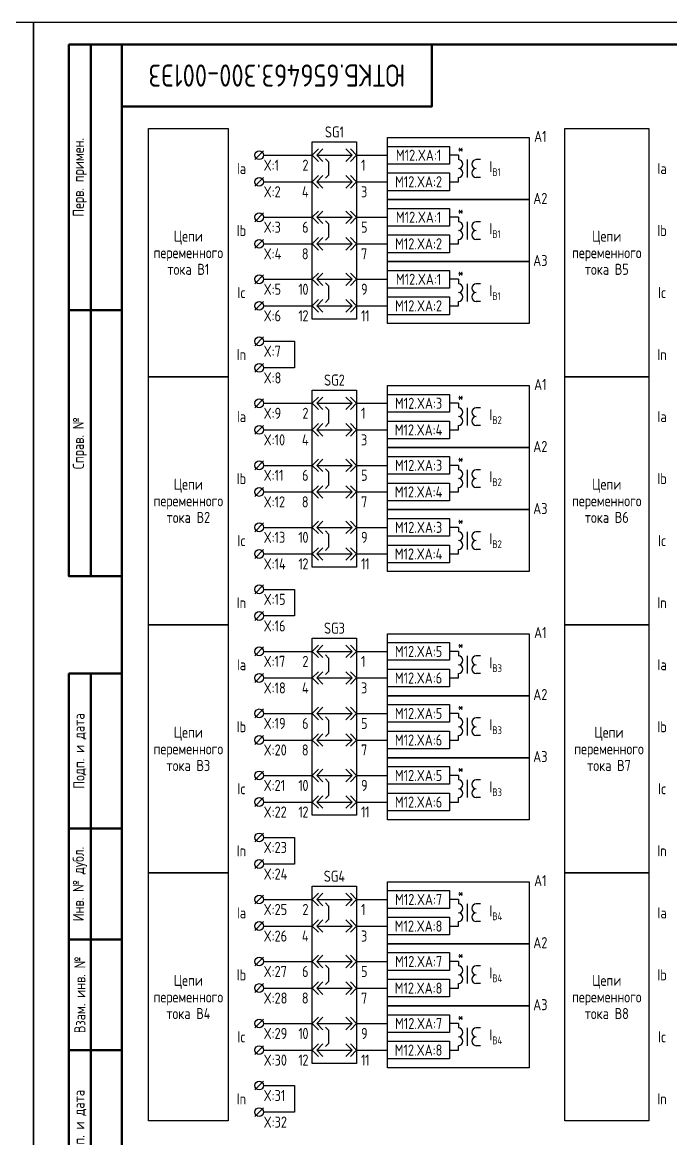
# Model space of a CAD drawing. Header units: millimetres. Extents: x -1245 to 5086, y -99 to 618.
# Drawn here: x -2.5 to 143.9, y 45 to 297 of the extents above; entities that cross this region are included whole.
import ezdxf

# ---------------------------------------------------------------- set-up
doc = ezdxf.new("R2010")
doc.units = ezdxf.units.MM
doc.styles.add('Gost_type_A', font='GOST_A.TTF')

# ---------------------------------------------------------------- blocks, each defined once
blk = doc.blocks.new('Штамп угловой верхний')
at = {"lineweight": 50}
blk.add_lwpolyline([(0, 0), (70, 0), (70, -14), (0, -14)], close=True, dxfattribs=at)
blk = doc.blocks.new('Формат_А3')
blk.add_lwpolyline([(-420, 297), (0, 297), (0, 0), (-420, 0)], close=True)
at = {"lineweight": 50}
blk.add_lwpolyline([(-400, 292), (-5, 292), (-5, 5), (-400, 5)], close=True, dxfattribs=at)
blk = doc.blocks.new('Штамп левый верхний')
at = {"lineweight": 50}
for points in [[(-12, 0), (-7, 0), (-7, -60), (-12, -60)], [(-7, 0), (0, 0), (0, -60), (-7, -60)], [(-12, -60), (-7, -60), (-7, -120), (-12, -120)], [(-7, -60), (0, -60), (0, -120), (-7, -120)]]:
    blk.add_lwpolyline(points, close=True, dxfattribs=at)
at = {"char_height": 2.5, "width": 60, "attachment_point": 5, "rotation": 90, "style": 'Gost_type_A'}
for s, insert in [('Перв. примен.', (-9.5, -30)), ('Справ. №', (-9.5, -90))]:
    blk.add_mtext(s, dxfattribs=dict(at, insert=insert))
blk = doc.blocks.new('Штамп левый нижний')
at = {"lineweight": 50}
for points in [[(-12, 145), (-7, 145), (-7, 110), (-12, 110)], [(-7, 145), (0, 145), (0, 110), (-7, 110)], [(-12, 110), (-7, 110), (-7, 85), (-12, 85)], [(-7, 110), (0, 110), (0, 85), (-7, 85)], [(-12, 85), (-7, 85), (-7, 60), (-12, 60)], [(-7, 85), (0, 85), (0, 60), (-7, 60)], [(-12, 60), (-7, 60), (-7, 25), (-12, 25)], [(-7, 60), (0, 60), (0, 25), (-7, 25)], [(-12, 25), (-7, 25), (-7, 0), (-12, 0)], [(-7, 25), (0, 25), (0, 0), (-7, 0)]]:
    blk.add_lwpolyline(points, close=True, dxfattribs=at)
at = {"char_height": 2.5, "attachment_point": 5, "rotation": 90, "style": 'Gost_type_A'}
for s, insert, width in [('Подп. и дата', (-9.5, 127.5), 35), ('Инв. № дубл.', (-9.5, 97.5), 25), ('Взам. инв. №', (-9.5, 72.5), 25), ('Подп. и дата', (-9.5, 42.5), 35), ('Инв. N подл.', (-9.5, 12.5), 25)]:
    blk.add_mtext(s, dxfattribs=dict(at, insert=insert, width=width))
blk = doc.blocks.new('БИ_разъем')
for p, q in [((0, 0), (1.41, 1.41)), ((0, 0), (1.41, 1.41)), ((0, 0), (1.41, -1.41)), ((0, 0), (1.41, -1.41)), ((1, 0), (2.41, 1.41)), ((1, 0), (2.41, -1.41)), ((1, 0), (9, 0)), ((9, 0), (7.59, 1.41)), ((9, 0), (7.59, -1.41)), ((10, 0), (8.59, 1.41)), ((10, 0), (8.59, 1.41)), ((10, 0), (8.59, -1.41)), ((10, 0), (8.59, -1.41))]:
    blk.add_line(p, q)
blk = doc.blocks.new('БИ_перемычка')
for p, q in [((2.97, -0.79), (3.67, -1.5)), ((3.67, -1.5), (3.67, -4.5)), ((2.97, -5.21), (3.67, -4.5))]:
    blk.add_line(p, q)
blk = doc.blocks.new('Формат_А4')
blk.add_lwpolyline([(0, 297), (0, 0), (-210, 0), (-210, 297)], close=True)

msp = doc.modelspace()

# ---------------------------------------------------------------- linework, layer by layer
for p, q in [((52, 268), (50, 266)), ((52, 267), (63, 267)), ((73, 267), (80, 267)), ((96, 267), (94, 267)), ((52, 262), (50, 260)), ((52.01, 261), (62.83, 261)), ((73.17, 261), (80, 261)), ((94, 261), (96, 261)), ((52, 254), (50, 252)), ((52.01, 253), (62.83, 253)), ((73.17, 253), (80, 253)), ((96, 253), (94, 253)), ((52, 248), (50, 246)), ((52.01, 247), (62.83, 247)), ((73.17, 247), (80, 247)), ((94, 247), (96, 247)), ((52, 240), (50, 238)), ((52.01, 239), (62.83, 239)), ((73.17, 239), (80, 239)), ((96, 239), (94, 239)), ((52, 234), (50, 232)), ((52.01, 233), (62.83, 233)), ((73.17, 233), (80, 233)), ((94, 233), (96, 233)), ((52, 226), (50, 224)), ((52.01, 225), (59, 225)), ((59, 225), (59, 219)), ((52, 220), (50, 218)), ((59, 219), (52.01, 219)), ((52, 212), (50, 210)), ((52, 211), (63, 211)), ((73, 211), (80, 211)), ((96, 211), (94, 211)), ((52, 206), (50, 204)), ((52.01, 205), (62.83, 205)), ((73.17, 205), (80, 205)), ((94, 205), (96, 205)), ((52, 198), (50, 196)), ((52.01, 197), (62.83, 197)), ((73.17, 197), (80, 197)), ((96, 197), (94, 197)), ((52, 192), (50, 190)), ((52.01, 191), (62.83, 191)), ((73.17, 191), (80, 191)), ((94, 191), (96, 191)), ((52, 184), (50, 182)), ((52.01, 183), (62.83, 183)), ((73.17, 183), (80, 183)), ((96, 183), (94, 183)), ((52, 178), (50, 176)), ((52.01, 177), (62.83, 177)), ((73.17, 177), (80, 177)), ((94, 177), (96, 177)), ((52, 170), (50, 168)), ((52.01, 169), (59, 169)), ((59, 169), (59, 163)), ((52, 164), (50, 162)), ((59, 163), (52.01, 163)), ((52, 156), (50, 154)), ((52, 155), (63, 155)), ((73, 155), (80, 155)), ((96, 155), (94, 155)), ((52, 150), (50, 148)), ((52.01, 149), (62.83, 149)), ((73.17, 149), (80, 149)), ((94, 149), (96, 149)), ((52, 142), (50, 140)), ((52.01, 141), (62.83, 141)), ((73.17, 141), (80, 141)), ((96, 141), (94, 141)), ((52, 136), (50, 134)), ((52.01, 135), (62.83, 135)), ((73.17, 135), (80, 135)), ((94, 135), (96, 135)), ((52, 128), (50, 126)), ((52.01, 127), (62.83, 127)), ((73.17, 127), (80, 127)), ((96, 127), (94, 127)), ((52, 122), (50, 120)), ((52.01, 121), (62.83, 121)), ((73.17, 121), (80, 121)), ((94, 121), (96, 121)), ((52, 114), (50, 112)), ((52.01, 113), (59, 113)), ((59, 113), (59, 107)), ((52, 108), (50, 106)), ((59, 107), (52.01, 107)), ((52, 100), (50, 98)), ((52, 99), (63, 99)), ((73, 99), (80, 99)), ((96, 99), (94, 99)), ((52, 94), (50, 92)), ((52.01, 93), (62.83, 93)), ((73.17, 93), (80, 93)), ((94, 93), (96, 93)), ((52, 86), (50, 84)), ((52.01, 85), (62.83, 85)), ((73.17, 85), (80, 85)), ((96, 85), (94, 85)), ((52, 80), (50, 78)), ((52.01, 79), (62.83, 79)), ((73.17, 79), (80, 79)), ((94, 79), (96, 79)), ((52, 72), (50, 70)), ((52.01, 71), (62.83, 71)), ((73.17, 71), (80, 71)), ((96, 71), (94, 71)), ((52, 66), (50, 64)), ((52.01, 65), (62.83, 65)), ((73.17, 65), (80, 65)), ((94, 65), (96, 65)), ((52, 58), (50, 56)), ((52.01, 57), (59, 57)), ((59, 57), (59, 51)), ((52, 52), (50, 50)), ((59, 51), (52.01, 51))]:
    msp.add_line(p, q)
at = {"ltscale": 4}
for p, q in [((96, 267), (96, 266)), ((96, 266.5), (96, 266)), ((98, 266), (98, 262)), ((98, 266), (98, 262)), ((101, 266), (100, 266)), ((101, 266), (100, 266)), ((96, 261), (96, 262)), ((101, 262), (100, 262)), ((101, 262), (100, 262)), ((96, 253), (96, 252)), ((96, 252.5), (96, 252)), ((98, 252), (98, 248)), ((98, 252), (98, 248)), ((101, 252), (100, 252)), ((101, 252), (100, 252)), ((96, 247), (96, 248)), ((101, 248), (100, 248)), ((101, 248), (100, 248)), ((96, 239), (96, 238)), ((96, 238.5), (96, 238)), ((98, 238), (98, 234)), ((98, 238), (98, 234)), ((101, 238), (100, 238)), ((101, 238), (100, 238)), ((96, 233), (96, 234)), ((101, 234), (100, 234)), ((101, 234), (100, 234)), ((96, 211), (96, 210)), ((96, 210.5), (96, 210)), ((98, 210), (98, 206)), ((98, 210), (98, 206)), ((101, 210), (100, 210)), ((101, 210), (100, 210)), ((96, 205), (96, 206)), ((101, 206), (100, 206)), ((101, 206), (100, 206)), ((96, 197), (96, 196)), ((96, 196.5), (96, 196)), ((98, 196), (98, 192)), ((98, 196), (98, 192)), ((101, 196), (100, 196)), ((101, 196), (100, 196)), ((96, 191), (96, 192)), ((101, 192), (100, 192)), ((101, 192), (100, 192)), ((96, 183), (96, 182)), ((96, 182.5), (96, 182)), ((98, 182), (98, 178)), ((98, 182), (98, 178)), ((101, 182), (100, 182)), ((101, 182), (100, 182)), ((96, 177), (96, 178)), ((101, 178), (100, 178)), ((101, 178), (100, 178)), ((96, 155), (96, 154)), ((96, 154.5), (96, 154)), ((98, 154), (98, 150)), ((98, 154), (98, 150)), ((101, 154), (100, 154)), ((101, 154), (100, 154)), ((96, 149), (96, 150)), ((101, 150), (100, 150)), ((101, 150), (100, 150)), ((96, 141), (96, 140)), ((96, 140.5), (96, 140)), ((98, 140), (98, 136)), ((98, 140), (98, 136)), ((101, 140), (100, 140)), ((101, 140), (100, 140)), ((96, 135), (96, 136)), ((101, 136), (100, 136)), ((101, 136), (100, 136)), ((96, 127), (96, 126)), ((96, 126.5), (96, 126)), ((98, 126), (98, 122)), ((98, 126), (98, 122)), ((101, 126), (100, 126)), ((101, 126), (100, 126)), ((96, 121), (96, 122)), ((101, 122), (100, 122)), ((101, 122), (100, 122)), ((96, 99), (96, 98)), ((96, 98.5), (96, 98)), ((98, 98), (98, 94)), ((98, 98), (98, 94)), ((101, 98), (100, 98)), ((101, 98), (100, 98)), ((96, 93), (96, 94)), ((101, 94), (100, 94)), ((101, 94), (100, 94)), ((96, 85), (96, 84)), ((96, 84.5), (96, 84)), ((98, 84), (98, 80)), ((98, 84), (98, 80)), ((101, 84), (100, 84)), ((101, 84), (100, 84)), ((96, 79), (96, 80)), ((101, 80), (100, 80)), ((101, 80), (100, 80)), ((96, 71), (96, 70)), ((96, 70.5), (96, 70)), ((98, 70), (98, 66)), ((98, 70), (98, 66)), ((101, 70), (100, 70)), ((101, 70), (100, 70)), ((96, 65), (96, 66)), ((101, 66), (100, 66)), ((101, 66), (100, 66))]:
    msp.add_line(p, q, dxfattribs=at)
for points in [[(44, 217), (26, 217), (26, 273), (44, 273)], [(139, 217), (120, 217), (120, 273), (139, 273)], [(63, 270), (73, 270), (73, 230), (63, 230)], [(80, 271), (112, 271), (112, 257), (80, 257)], [(80, 269), (94, 269), (94, 265), (80, 265)], [(80, 263), (94, 263), (94, 259), (80, 259)], [(80, 257), (112, 257), (112, 243), (80, 243)], [(80, 255), (94, 255), (94, 251), (80, 251)], [(80, 249), (94, 249), (94, 245), (80, 245)], [(80, 243), (112, 243), (112, 229), (80, 229)], [(80, 241), (94, 241), (94, 237), (80, 237)], [(80, 235), (94, 235), (94, 231), (80, 231)], [(44, 161), (26, 161), (26, 217), (44, 217)], [(139, 161), (120, 161), (120, 217), (139, 217)], [(80, 215), (112, 215), (112, 201), (80, 201)], [(63, 214), (73, 214), (73, 174), (63, 174)], [(80, 213), (94, 213), (94, 209), (80, 209)], [(80, 207), (94, 207), (94, 203), (80, 203)], [(80, 201), (112, 201), (112, 187), (80, 187)], [(80, 199), (94, 199), (94, 195), (80, 195)], [(80, 193), (94, 193), (94, 189), (80, 189)], [(80, 187), (112, 187), (112, 173), (80, 173)], [(80, 185), (94, 185), (94, 181), (80, 181)], [(80, 179), (94, 179), (94, 175), (80, 175)], [(44, 105), (26, 105), (26, 161), (44, 161)], [(80, 159), (112, 159), (112, 145), (80, 145)], [(139, 105), (120, 105), (120, 161), (139, 161)], [(63, 158), (73, 158), (73, 118), (63, 118)], [(80, 157), (94, 157), (94, 153), (80, 153)], [(80, 151), (94, 151), (94, 147), (80, 147)], [(80, 145), (112, 145), (112, 131), (80, 131)], [(80, 143), (94, 143), (94, 139), (80, 139)], [(80, 137), (94, 137), (94, 133), (80, 133)], [(80, 131), (112, 131), (112, 117), (80, 117)], [(80, 129), (94, 129), (94, 125), (80, 125)], [(80, 123), (94, 123), (94, 119), (80, 119)], [(44, 49), (26, 49), (26, 105), (44, 105)], [(139, 49), (120, 49), (120, 105), (139, 105)], [(63, 102), (73, 102), (73, 62), (63, 62)], [(80, 103), (112, 103), (112, 89), (80, 89)], [(80, 101), (94, 101), (94, 97), (80, 97)], [(80, 95), (94, 95), (94, 91), (80, 91)], [(80, 89), (112, 89), (112, 75), (80, 75)], [(80, 87), (94, 87), (94, 83), (80, 83)], [(80, 81), (94, 81), (94, 77), (80, 77)], [(80, 75), (112, 75), (112, 61), (80, 61)], [(80, 73), (94, 73), (94, 69), (80, 69)], [(80, 67), (94, 67), (94, 63), (80, 63)]]:
    msp.add_lwpolyline(points, close=True)
for centre in [(51, 267), (51, 261), (51, 253), (51, 247), (51, 239), (51, 233), (51, 225), (51, 219), (51, 211), (51, 205), (51, 197), (51, 191), (51, 183), (51, 177), (51, 169), (51, 163), (51, 155), (51, 149), (51, 141), (51, 135), (51, 127), (51, 121), (51, 113), (51, 107), (51, 99), (51, 93), (51, 85), (51, 79), (51, 71), (51, 65), (51, 57), (51, 51)]:
    msp.add_circle(centre, 1)
for centre, start, end in [((96, 265), 270, 90), ((96, 265), 270, 90), ((100, 265), 90, 270), ((100, 265), 90, 270), ((96, 263), 270, 90), ((96, 263), 270, 90), ((100, 263), 90, 270), ((100, 263), 90, 270), ((96, 251), 270, 90), ((96, 251), 270, 90), ((100, 251), 90, 270), ((100, 251), 90, 270), ((96, 249), 270, 90), ((96, 249), 270, 90), ((100, 249), 90, 270), ((100, 249), 90, 270), ((96, 237), 270, 90), ((96, 237), 270, 90), ((100, 237), 90, 270), ((100, 237), 90, 270), ((96, 235), 270, 90), ((96, 235), 270, 90), ((100, 235), 90, 270), ((100, 235), 90, 270), ((96, 209), 270, 90), ((96, 209), 270, 90), ((100, 209), 90, 270), ((100, 209), 90, 270), ((96, 207), 270, 90), ((96, 207), 270, 90), ((100, 207), 90, 270), ((100, 207), 90, 270), ((96, 195), 270, 90), ((96, 195), 270, 90), ((100, 195), 90, 270), ((100, 195), 90, 270), ((96, 193), 270, 90), ((96, 193), 270, 90), ((100, 193), 90, 270), ((100, 193), 90, 270), ((96, 181), 270, 90), ((96, 181), 270, 90), ((100, 181), 90, 270), ((100, 181), 90, 270), ((96, 179), 270, 90), ((96, 179), 270, 90), ((100, 179), 90, 270), ((100, 179), 90, 270), ((96, 153), 270, 90), ((96, 153), 270, 90), ((100, 153), 90, 270), ((100, 153), 90, 270), ((96, 151), 270, 90), ((96, 151), 270, 90), ((100, 151), 90, 270), ((100, 151), 90, 270), ((96, 139), 270, 90), ((96, 139), 270, 90), ((100, 139), 90, 270), ((100, 139), 90, 270), ((96, 137), 270, 90), ((96, 137), 270, 90), ((100, 137), 90, 270), ((100, 137), 90, 270), ((96, 125), 270, 90), ((96, 125), 270, 90), ((100, 125), 90, 270), ((100, 125), 90, 270), ((96, 123), 270, 90), ((96, 123), 270, 90), ((100, 123), 90, 270), ((100, 123), 90, 270), ((96, 97), 270, 90), ((96, 97), 270, 90), ((96, 95), 270, 90), ((96, 95), 270, 90), ((100, 97), 90, 270), ((100, 97), 90, 270), ((100, 95), 90, 270), ((100, 95), 90, 270), ((96, 83), 270, 90), ((96, 83), 270, 90), ((100, 83), 90, 270), ((100, 83), 90, 270), ((96, 81), 270, 90), ((96, 81), 270, 90), ((100, 81), 90, 270), ((100, 81), 90, 270), ((96, 69), 270, 90), ((96, 69), 270, 90), ((100, 69), 90, 270), ((100, 69), 90, 270), ((96, 67), 270, 90), ((96, 67), 270, 90), ((100, 67), 90, 270), ((100, 67), 90, 270)]:
    msp.add_arc(centre, 1, start, end, dxfattribs=at)

# ---------------------------------------------------------------- block references
for name, p in [('Формат_А4', (0, 0)), ('Формат_А3', (420, 0)), ('Штамп левый верхний', (20, 292)), ('Штамп угловой верхний', (20, 292)), ('БИ_разъем', (63, 267)), ('БИ_перемычка', (63, 267)), ('БИ_разъем', (63, 261)), ('БИ_разъем', (63, 253)), ('БИ_перемычка', (63, 253)), ('БИ_разъем', (63, 247)), ('БИ_разъем', (63, 239)), ('БИ_перемычка', (63, 239)), ('БИ_разъем', (63, 233)), ('БИ_разъем', (63, 211)), ('БИ_перемычка', (63, 211)), ('БИ_разъем', (63, 205)), ('БИ_разъем', (63, 197)), ('БИ_перемычка', (63, 197)), ('БИ_разъем', (63, 191)), ('БИ_разъем', (63, 183)), ('БИ_перемычка', (63, 183)), ('БИ_разъем', (63, 177)), ('БИ_разъем', (63, 155)), ('БИ_перемычка', (63, 155)), ('Штамп левый нижний', (20, 5)), ('БИ_разъем', (63, 149)), ('БИ_разъем', (63, 141)), ('БИ_перемычка', (63, 141)), ('БИ_разъем', (63, 135)), ('БИ_разъем', (63, 127)), ('БИ_перемычка', (63, 127)), ('БИ_разъем', (63, 121)), ('БИ_разъем', (63, 99)), ('БИ_перемычка', (63, 99)), ('БИ_разъем', (63, 93)), ('БИ_разъем', (63, 85)), ('БИ_перемычка', (63, 85)), ('БИ_разъем', (63, 79)), ('БИ_разъем', (63, 71)), ('БИ_перемычка', (63, 71)), ('БИ_разъем', (63, 65))]:
    msp.add_blockref(name, p)

# ---------------------------------------------------------------- texts
at = {"insert": (55, 285), "char_height": 5, "width": 70, "attachment_point": 5, "rotation": 180, "style": 'Gost_type_A'}
msp.add_mtext('ЮТКБ.656463.300-001Э3', dxfattribs=at)
at = {"char_height": 2.5, "line_spacing_factor": 0.9, "style": 'Gost_type_A'}
for s, insert, width, attachment_point in [('SG1', (68, 271), 10, 8), ('A1', (114.5, 270), 35, 8), ('Ia', (47, 264), 6, 5), ('X:1', (52, 266), 10, 1), ('{\\T0.9;2}', (62, 266), 5, 3), ('{\\T0.9;1}', (74, 266), 5, 1), ('Ia', (142, 264), 6, 5), ('X:2', (52, 260), 10, 1), ('{\\T0.9;4}', (62, 260), 5, 3), ('{\\T0.9;3}', (74, 260), 5, 1), ('A2', (114.5, 256), 35, 8), ('X:3', (52, 252), 10, 1), ('{\\T0.9;6}', (62, 252), 5, 3), ('{\\T0.9;5}', (74, 252), 5, 1), ('Цепи переменного тока В1', (35, 245), 18, 5), ('Ib', (47, 250), 6, 5), ('Цепи переменного тока В5', (129.5, 245), 19, 5), ('Ib', (142, 250), 6, 5), ('X:4', (52, 246), 10, 1), ('{\\T0.9;8}', (62, 246), 5, 3), ('{\\T0.9;7}', (74, 246), 5, 1), ('A3', (114.5, 242), 35, 8), ('Ic', (47, 236), 6, 5), ('X:5', (52, 238), 10, 1), ('{\\T0.9;10}', (62, 238), 5, 3), ('{\\T0.9;9}', (74, 238), 5, 1), ('Ic', (142, 236), 6, 5), ('X:6', (52, 232), 10, 1), ('{\\T0.9;12}', (62, 232), 5, 3), ('{\\T0.9;11}', (74, 232), 5, 1), ('In', (47, 222), 6, 5), ('X:7', (52, 224), 10, 1), ('In', (142, 222), 6, 5), ('X:8', (52, 218), 10, 1), ('SG2', (68, 215), 10, 8), ('A1', (114.5, 214), 35, 8), ('Ia', (47, 208), 6, 5), ('X:9', (52, 210), 10, 1), ('{\\T0.9;2}', (62, 210), 5, 3), ('{\\T0.9;1}', (74, 210), 5, 1), ('Ia', (142, 208), 6, 5), ('X:10', (52, 204), 10, 1), ('{\\T0.9;4}', (62, 204), 5, 3), ('{\\T0.9;3}', (74, 204), 5, 1), ('A2', (114.5, 200), 35, 8), ('Ib', (47, 194), 6, 5), ('X:11', (52, 196), 10, 1), ('{\\T0.9;6}', (62, 196), 5, 3), ('{\\T0.9;5}', (74, 196), 5, 1), ('Ib', (142, 194), 6, 5), ('Цепи переменного тока В2', (35, 189), 18, 5), ('Цепи переменного тока В6', (129.5, 189), 19, 5), ('X:12', (52, 190), 10, 1), ('{\\T0.9;8}', (62, 190), 5, 3), ('{\\T0.9;7}', (74, 190), 5, 1), ('A3', (114.5, 186), 35, 8), ('X:13', (52, 182), 10, 1), ('{\\T0.9;10}', (62, 182), 5, 3), ('{\\T0.9;9}', (74, 182), 5, 1), ('Ic', (47, 180), 6, 5), ('Ic', (142, 180), 6, 5), ('X:14', (52, 176), 10, 1), ('{\\T0.9;12}', (62, 176), 5, 3), ('{\\T0.9;11}', (74, 176), 5, 1), ('In', (47, 166), 6, 5), ('X:15', (52, 168), 10, 1), ('In', (142, 166), 6, 5), ('X:16', (52, 162), 10, 1), ('SG3', (68, 159), 10, 8), ('A1', (114.5, 158), 35, 8), ('X:17', (52, 154), 10, 1), ('{\\T0.9;2}', (62, 154), 5, 3), ('{\\T0.9;1}', (74, 154), 5, 1), ('Ia', (47, 152), 6, 5), ('Ia', (142, 152), 6, 5), ('X:18', (52, 148), 10, 1), ('{\\T0.9;4}', (62, 148), 5, 3), ('{\\T0.9;3}', (74, 148), 5, 1), ('A2', (114.5, 144), 35, 8), ('Ib', (47, 138), 6, 5), ('X:19', (52, 140), 10, 1), ('{\\T0.9;6}', (62, 140), 5, 3), ('{\\T0.9;5}', (74, 140), 5, 1), ('Ib', (142, 138), 6, 5), ('Цепи переменного тока В3', (35, 133), 18, 5), ('Цепи переменного тока В7', (130, 133), 18, 5), ('X:20', (52, 134), 10, 1), ('{\\T0.9;8}', (62, 134), 5, 3), ('{\\T0.9;7}', (74, 134), 5, 1), ('A3', (114.5, 130), 35, 8), ('X:21', (52, 126), 10, 1), ('{\\T0.9;10}', (62, 126), 5, 3), ('{\\T0.9;9}', (74, 126), 5, 1), ('Ic', (47, 124), 6, 5), ('Ic', (142, 124), 6, 5), ('X:22', (52, 120), 10, 1), ('{\\T0.9;12}', (62, 120), 5, 3), ('{\\T0.9;11}', (74, 120), 5, 1), ('In', (47, 110), 6, 5), ('X:23', (52, 112), 10, 1), ('In', (142, 110), 6, 5), ('X:24', (52, 106), 10, 1), ('SG4', (68, 103), 10, 8), ('A1', (114.5, 102), 35, 8), ('Ia', (47, 96), 6, 5), ('X:25', (52, 98), 10, 1), ('{\\T0.9;2}', (62, 98), 5, 3), ('{\\T0.9;1}', (74, 98), 5, 1), ('Ia', (142, 96), 6, 5), ('X:26', (52, 92), 10, 1), ('{\\T0.9;4}', (62, 92), 5, 3), ('{\\T0.9;3}', (74, 92), 5, 1), ('A2', (114.5, 88), 35, 8), ('Ib', (47, 82), 6, 5), ('X:27', (52, 84), 10, 1), ('{\\T0.9;6}', (62, 84), 5, 3), ('{\\T0.9;5}', (74, 84), 5, 1), ('Ib', (142, 82), 6, 5), ('Цепи переменного тока В4', (35, 77), 18, 5), ('Цепи переменного тока В8', (129.5, 77), 19, 5), ('X:28', (52, 78), 10, 1), ('{\\T0.9;8}', (62, 78), 5, 3), ('{\\T0.9;7}', (74, 78), 5, 1), ('A3', (114.5, 74), 35, 8), ('Ic', (47, 68), 6, 5), ('X:29', (52, 70), 10, 1), ('{\\T0.9;10}', (62, 70), 5, 3), ('{\\T0.9;9}', (74, 70), 5, 1), ('Ic', (142, 68), 6, 5), ('X:30', (52, 64), 10, 1), ('{\\T0.9;12}', (62, 64), 5, 3), ('{\\T0.9;11}', (74, 64), 5, 1), ('X:31', (52, 56), 10, 1), ('In', (47, 54), 6, 5), ('In', (142, 54), 6, 5), ('X:32', (52, 50), 10, 1)]:
    msp.add_mtext(s, dxfattribs=dict(at, insert=insert, width=width, attachment_point=attachment_point))
at = {"char_height": 2.5, "style": 'Gost_type_A'}
for s, insert, width, attachment_point in [('M12.XA:1', (87, 267), 14, 5), ('*', (96.5, 268.5), 3, 5), ('\\A1;I{\\H0.7x;\\S^ В1;}', (103, 264), 8, 4), ('M12.XA:2', (86.99, 261), 14.018, 5), ('*', (96.5, 254.5), 3, 5), ('M12.XA:1', (87, 253), 14, 5), ('\\A1;I{\\H0.7x;\\S^ В1;}', (103, 250), 8, 4), ('M12.XA:2', (86.99, 247), 14.018, 5), ('M12.XA:1', (87, 239), 14, 5), ('*', (96.5, 240.5), 3, 5), ('\\A1;I{\\H0.7x;\\S^ В1;}', (103, 236), 8, 4), ('M12.XA:2', (86.99, 233), 14.018, 5), ('M12.XA:3', (87, 211), 14, 5), ('*', (96.5, 212.5), 3, 5), ('\\A1;I{\\H0.7x;\\S^ В2;}', (103, 208), 8, 4), ('M12.XA:4', (86.99, 204.99), 14.018, 5), ('M12.XA:3', (87, 197), 14, 5), ('*', (96.5, 198.5), 3, 5), ('\\A1;I{\\H0.7x;\\S^ В2;}', (103, 194), 8, 4), ('M12.XA:4', (86.99, 190.99), 14.018, 5), ('M12.XA:3', (87, 183), 14, 5), ('*', (96.5, 184.5), 3, 5), ('\\A1;I{\\H0.7x;\\S^ В2;}', (103, 180), 8, 4), ('M12.XA:4', (86.99, 176.99), 14.018, 5), ('M12.XA:5', (87, 155), 14, 5), ('*', (96.5, 156.5), 3, 5), ('\\A1;I{\\H0.7x;\\S^ В3;}', (103, 152), 8, 4), ('M12.XA:6', (86.99, 148.99), 14.018, 5), ('M12.XA:5', (87, 141), 14, 5), ('*', (96.5, 142.5), 3, 5), ('\\A1;I{\\H0.7x;\\S^ В3;}', (103, 138), 8, 4), ('M12.XA:6', (86.99, 134.99), 14.018, 5), ('*', (96.5, 128.5), 3, 5), ('M12.XA:5', (87, 127), 14, 5), ('\\A1;I{\\H0.7x;\\S^ В3;}', (103, 124), 8, 4), ('M12.XA:6', (86.99, 120.99), 14.018, 5), ('M12.XA:7', (87, 99), 14, 5), ('*', (96.5, 100.5), 3, 5), ('\\A1;I{\\H0.7x;\\S^ В4;}', (103, 96), 8, 4), ('M12.XA:8', (86.99, 92.99), 14.018, 5), ('M12.XA:7', (87, 85), 14, 5), ('*', (96.5, 86.5), 3, 5), ('\\A1;I{\\H0.7x;\\S^ В4;}', (103, 82), 8, 4), ('M12.XA:8', (86.99, 78.99), 14.018, 5), ('M12.XA:7', (87, 71), 14, 5), ('*', (96.5, 72.5), 3, 5), ('\\A1;I{\\H0.7x;\\S^ В4;}', (103, 68), 8, 4), ('M12.XA:8', (86.99, 64.99), 14.018, 5)]:
    msp.add_mtext(s, dxfattribs=dict(at, insert=insert, width=width, attachment_point=attachment_point))

doc.saveas('drawing.dxf')
